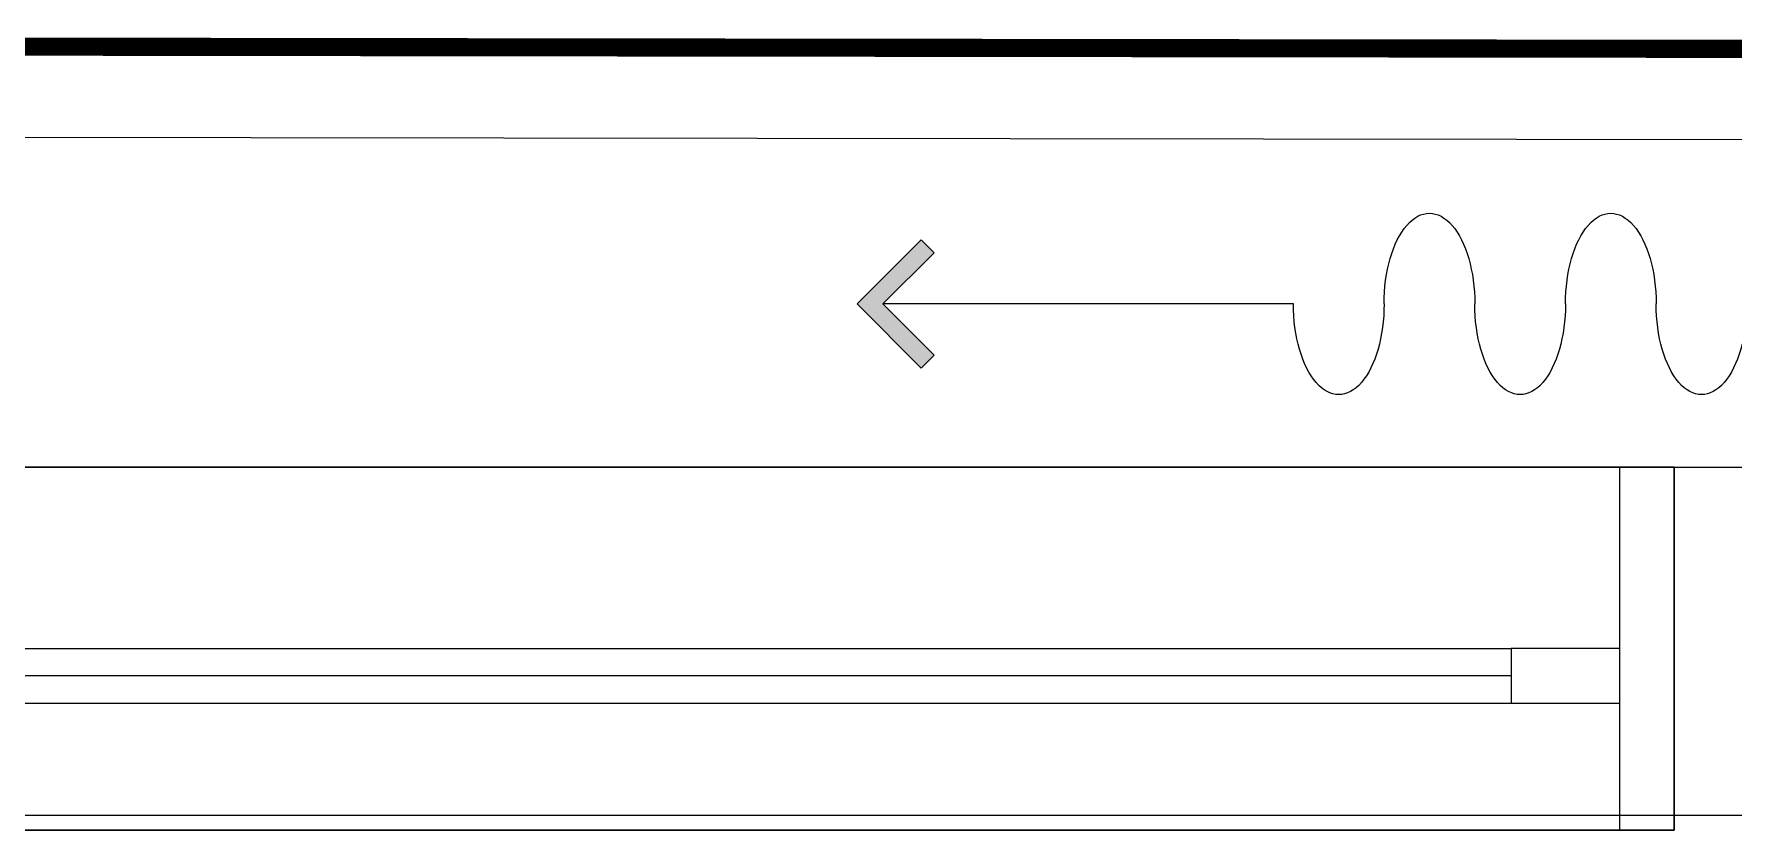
# Model space of a CAD drawing. Header units: millimetres. Extents: x 359270 to 411470, y 57550 to 89768.
# Drawn here: x 403792 to 404728, y 62122 to 62561 of the extents above; entities that cross this region are included whole.
import ezdxf

# ---------------------------------------------------------------- set-up
doc = ezdxf.new("R2010")
doc.units = ezdxf.units.MM
doc.header["$LTSCALE"] = 100
doc.linetypes.add('HID', pattern=[2.3, 1.5, -0.8])
for name, color, linetype in [('01. F-소품', 3, 'Continuous'), ('06-LIGHT', 4, 'Continuous'), ('C-WALL1', 2, 'Continuous'), ('CEIL-LIGHT', 7, 'Continuous'), ('F-WIN', 4, 'Continuous')]:
    doc.layers.add(name, color=color, linetype=linetype)

# ---------------------------------------------------------------- blocks, each defined once
blk = doc.blocks.new('FLLROP')
at = {"layer": 'C-WALL1'}
for p, q in [((376456, 62322), (379411, 62322)), ((379611, 62130), (375741, 62130))]:
    blk.add_line(p, q, dxfattribs=at)
at = {"layer": 'F-WIN'}
for p, q in [((378896, 62322), (376926, 62322)), ((378896, 62322), (376926, 62322)), ((378866, 62122), (378866, 62322)), ((378896, 62322), (378896, 62122)), ((378896, 62122), (378896, 62322)), ((378896, 62122), (378896, 62322)), ((377941, 62222), (378806, 62222)), ((378806, 62207), (377941, 62207)), ((377941, 62192), (378806, 62192)), ((378896, 62122), (376926, 62122)), ((376926, 62122), (378896, 62122))]:
    blk.add_line(p, q, dxfattribs=at)
blk.add_lwpolyline([(378866, 62192), (378866, 62222), (378806, 62222), (378806, 62192)], close=True, dxfattribs=at)
blk = doc.blocks.new('CJSWJDERH')
blk.add_blockref('FLLROP', (25800, 0))
blk = doc.blocks.new('FFSFDF')
at = {"layer": '01. F-소품'}
blk.add_hatch(color=8, dxfattribs=at).paths.add_polyline_path([(1567672.88, 1746751.14), (1567679.95, 1746744.07), (1567715.3, 1746779.43), (1567679.95, 1746814.78), (1567672.88, 1746807.71), (1567701.16, 1746779.43)])
at = {"layer": '01. F-소품', "color": 8}
for p, q in [((1567672.88, 1746807.71), (1567679.95, 1746814.78)), ((1567474.76, 1746779.43), (1567701.16, 1746779.43)), ((1567672.88, 1746751.14), (1567679.95, 1746744.07))]:
    blk.add_line(p, q, dxfattribs=at)
for points in [[(1567679.95, 1746814.78), (1567715.3, 1746779.43), (1567679.95, 1746744.07)], [(1567672.88, 1746807.71), (1567701.16, 1746779.43), (1567672.88, 1746751.14)]]:
    blk.add_lwpolyline(points, dxfattribs=at)
for centre, start_param, end_param in [((1567299.76, 1746779.43), 1.570796, 4.712389), ((1567399.76, 1746779.43), 1.570796, 4.712389), ((1567249.76, 1746779.43), 4.712389, 7.853982), ((1567349.76, 1746779.43), 4.712389, 7.853982), ((1567449.76, 1746779.43), 4.712389, 7.853982)]:
    blk.add_ellipse(centre, major_axis=(0, -50), ratio=0.5, start_param=start_param, end_param=end_param, dxfattribs=at)

msp = doc.modelspace()

# ---------------------------------------------------------------- linework, layer by layer
at = {"layer": '06-LIGHT', "color": 10, "linetype": 'HID', "const_width": 10}
msp.add_lwpolyline([(402255.87, 62555.83), (405210.87, 62552)], dxfattribs=at)
at = {"layer": 'CEIL-LIGHT'}
msp.add_line((402256, 62505.83), (405211, 62502), dxfattribs=at)

# ---------------------------------------------------------------- block references
msp.add_blockref('CJSWJDERH', (0, 0))
at = {"color": 0, "xscale": -1}
msp.add_blockref('FFSFDF', (1971960.76, -1684367.43), dxfattribs=at)

doc.saveas('drawing.dxf')
